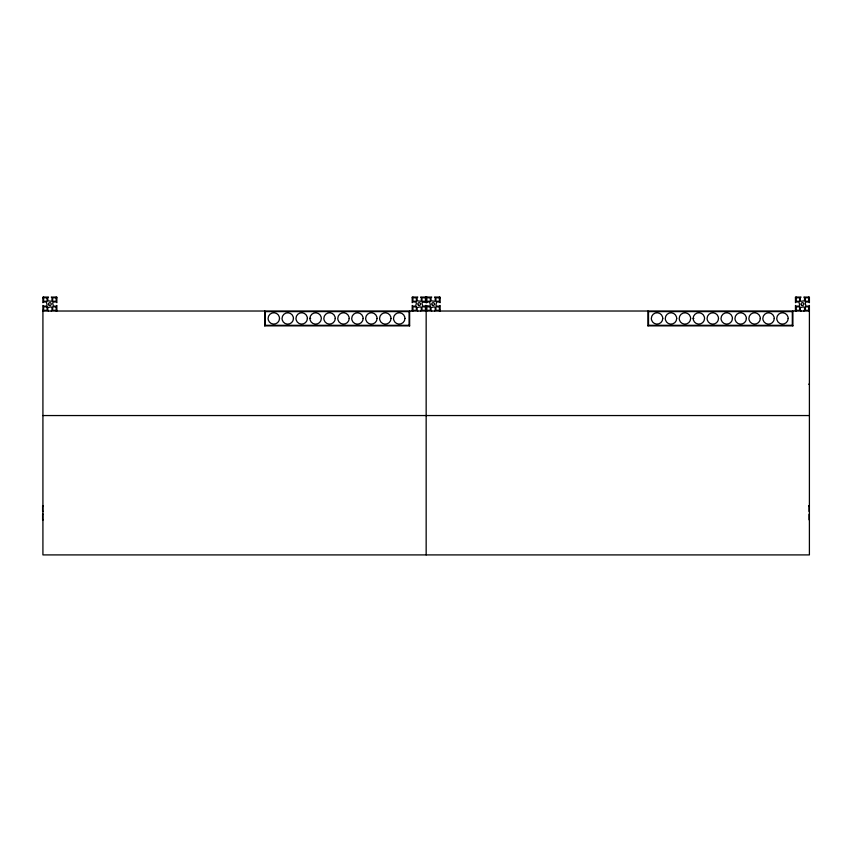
<?xml version="1.0" encoding="UTF-8"?>
<svg xmlns="http://www.w3.org/2000/svg" width="852" height="852" viewBox="0 0 852 852"><rect width="100%" height="100%" fill="white"/><g stroke="black" fill="none" stroke-linecap="round" stroke-linejoin="round"><path stroke-width="1.28" d="M42.919 297.817L43.644 297.092M56.85 310.298L56.126 311.023M412.219 297.817L412.954 297.092M426.16 305.453L426.16 310.298L425.425 311.023M440.09 310.298L439.366 311.023M795.459 297.817L796.194 297.092M809.4 310.298L808.676 311.023M264.716 325.869L265.281 325.304L409.077 325.304L409.642 325.869L409.642 311.023L409.077 311.598L265.281 311.598L264.716 311.023L264.716 325.869L409.642 325.869M647.957 325.869L648.521 325.304L792.317 325.304L792.892 325.869L792.892 311.023L792.317 311.598L648.521 311.598L647.957 311.023L647.957 325.869L792.892 325.869M426.884 297.092L426.16 297.817L425.425 297.092M42.919 311.023L809.4 311.023M309.904 318.414A5.719 5.719 0 0 1 321.14 316.997L321.332 318.478A5.719 5.719 0 0 1 310.085 319.894L309.904 318.414L310.629 318.446M693.145 318.414A5.719 5.719 0 0 1 704.391 316.997L704.572 318.478A5.719 5.719 0 0 1 693.336 319.894L693.145 318.414L693.869 318.446M808.708 384.188L809.4 384.188M42.919 415.552L809.4 415.552M43.324 505.896L42.6 505.896L42.6 511.466L43.292 511.466M808.708 505.896L809.4 505.896M43.292 514.257L42.6 514.257L42.6 519.827L43.324 519.827M808.676 297.092L809.4 297.817M796.194 311.023L795.459 310.298M439.366 297.092L440.09 297.817M426.884 311.023L426.16 310.298M412.954 311.023L412.219 310.298M56.126 297.092L56.85 297.817M43.644 311.023L42.919 310.298M809.081 505.896L809.081 511.466M809.081 514.257L809.081 519.827M803.83 311.023L804.522 310.33L804.522 307.54L803.479 306.848L800.337 307.54L800.337 310.33L801.04 311.023M795.459 311.023L795.459 305.453L796.162 306.145L798.952 306.145L799.645 305.101L798.952 301.97L796.162 301.97L795.459 302.662L795.459 297.092L801.04 297.092L800.337 297.785L800.337 300.809L800.986 301.267L804.522 300.809L804.522 297.785L803.83 297.092L809.4 297.092L809.4 302.662L808.708 301.97L805.917 301.97L805.215 303.014L805.917 306.145L808.708 306.145L809.4 305.453L809.4 554.908L42.919 554.908L42.919 305.453L43.612 306.145L46.402 306.145L47.094 305.101L46.402 301.97L43.612 301.97L42.919 302.662L42.919 297.092L48.489 297.092L47.797 297.785L47.797 300.809L51.333 301.267L51.972 300.809L51.972 297.785L51.28 297.092L56.85 297.092L56.85 302.662L56.157 301.97L53.367 301.97L52.675 303.014L53.367 306.145L56.157 306.145L56.85 305.453L56.85 311.023M792.317 311.598L792.317 325.304M648.521 311.598L648.521 325.304M440.09 311.023L440.09 305.453L439.398 306.145L436.607 306.145L435.915 305.101L436.607 301.97L439.398 301.97L440.09 302.662L440.09 297.092L434.52 297.092L435.212 297.785L435.212 300.809L434.573 301.267L431.037 300.809L431.037 297.785L431.73 297.092L420.579 297.092L421.282 297.785L421.282 300.809L420.632 301.267L417.097 300.809L417.097 297.785L417.799 297.092L412.219 297.092L412.219 302.662L412.922 301.97L415.701 301.97L416.404 303.014L415.701 306.145L412.922 306.145L412.219 305.453L412.219 311.023M434.52 311.023L435.212 310.33L435.212 307.54L434.169 306.848L431.037 307.54L431.037 310.33L431.73 311.023M426.16 297.092L426.16 302.662M426.16 311.023L426.16 415.552M426.16 415.733L426.16 554.908M420.579 311.023L421.282 310.33L421.282 307.54L420.238 306.848L417.097 307.54L417.097 310.33L417.799 311.023M409.077 311.598L409.077 325.304M265.281 311.598L265.281 325.304M51.28 311.023L51.972 310.33L51.972 307.54L50.928 306.848L47.797 307.54L47.797 310.33L48.489 311.023M422.677 301.97L421.974 303.014L422.677 306.145L425.457 306.145L425.457 305.453L429.642 306.145L430.335 305.101L429.642 301.97L426.852 301.97L426.852 302.662L422.677 301.97M47.094 297.785L43.612 297.785L43.612 301.267L47.094 301.267L47.094 297.785M56.157 297.785L52.675 297.785L52.675 301.267L56.157 301.267L56.157 297.785M416.404 297.785L412.922 297.785L412.922 301.267L416.404 301.267L416.404 297.785M425.457 297.785L421.974 297.785L421.974 301.267L425.457 301.267L425.457 297.785M430.335 297.785L426.852 297.785L426.852 301.267L430.335 301.267L430.335 297.785M439.398 297.785L435.915 297.785L435.915 301.267L439.398 301.267L439.398 297.785M799.645 297.785L796.162 297.785L796.162 301.267L799.645 301.267L799.645 297.785M808.708 297.785L805.215 297.785L805.215 301.267L808.708 301.267L808.708 297.785M47.094 306.848L43.612 306.848L43.612 310.33L47.094 310.33L47.094 306.848M56.157 306.848L52.675 306.848L52.675 310.33L56.157 310.33L56.157 306.848M416.404 306.848L412.922 306.848L412.922 310.33L416.404 310.33L416.404 306.848M425.457 306.848L421.974 306.848L421.974 310.33L425.457 310.33L425.457 306.848M430.335 306.848L426.852 306.848L426.852 310.33L430.335 310.33L430.335 306.848M439.398 306.848L435.915 306.848L435.915 310.33L439.398 310.33L439.398 306.848M799.645 306.848L796.162 306.848L796.162 310.33L799.645 310.33L799.645 306.848M808.708 306.848L805.215 306.848L805.215 310.33L808.708 310.33L808.708 306.848M788.185 318.478L788.004 316.997A5.719 5.719 0 0 0 776.758 318.414L776.949 319.894A5.719 5.719 0 0 0 788.185 318.478M774.255 318.478L774.063 316.997A5.719 5.719 0 0 0 762.828 318.414L763.009 319.894A5.719 5.719 0 0 0 774.255 318.478M760.314 318.478L760.133 316.997A5.719 5.719 0 0 0 748.887 318.414L749.078 319.894A5.719 5.719 0 0 0 760.314 318.478M746.384 318.478L746.192 316.997A5.719 5.719 0 0 0 734.957 318.414L735.138 319.894A5.719 5.719 0 0 0 746.384 318.478M732.443 318.478L732.262 316.997A5.719 5.719 0 0 0 721.016 318.414L721.207 319.894A5.719 5.719 0 0 0 732.443 318.478M718.513 318.478L718.321 316.997A5.719 5.719 0 0 0 707.085 318.414L707.266 319.894A5.719 5.719 0 0 0 718.513 318.478M690.642 318.478L690.45 316.997A5.719 5.719 0 0 0 679.214 318.414L679.395 319.894A5.719 5.719 0 0 0 690.642 318.478M676.701 318.478L676.509 316.997A5.719 5.719 0 0 0 665.274 318.414L665.455 319.894A5.719 5.719 0 0 0 676.701 318.478M662.76 318.478L662.579 316.997A5.719 5.719 0 0 0 651.333 318.414L651.524 319.894A5.719 5.719 0 0 0 662.76 318.478M404.945 318.478L404.764 316.997A5.719 5.719 0 0 0 393.517 318.414L393.709 319.894A5.719 5.719 0 0 0 404.945 318.478M391.015 318.478L390.823 316.997A5.719 5.719 0 0 0 379.587 318.414L379.768 319.894A5.719 5.719 0 0 0 391.015 318.478M377.074 318.478L376.893 316.997A5.719 5.719 0 0 0 365.646 318.414L365.838 319.894A5.719 5.719 0 0 0 377.074 318.478M363.144 318.478L362.952 316.997A5.719 5.719 0 0 0 351.716 318.414L351.897 319.894A5.719 5.719 0 0 0 363.144 318.478M349.203 318.478L349.022 316.997A5.719 5.719 0 0 0 337.775 318.414L337.967 319.894A5.719 5.719 0 0 0 349.203 318.478M335.262 318.478L335.081 316.997A5.719 5.719 0 0 0 323.835 318.414L324.026 319.894A5.719 5.719 0 0 0 335.262 318.478M307.391 318.478L307.21 316.997A5.719 5.719 0 0 0 295.963 318.414L296.155 319.894A5.719 5.719 0 0 0 307.391 318.478M293.461 318.478L293.269 316.997A5.719 5.719 0 0 0 282.033 318.414L282.214 319.894A5.719 5.719 0 0 0 293.461 318.478M279.52 318.478L279.339 316.997A5.719 5.719 0 0 0 268.092 318.414L268.284 319.894A5.719 5.719 0 0 0 279.52 318.478M418.492 305.272A1.395 1.395 0 0 0 420.579 304.058A1.395 1.395 0 0 0 418.492 302.854A1.395 1.395 0 0 0 418.492 305.272M49.192 305.272A1.395 1.395 0 0 0 51.28 304.058A1.395 1.395 0 0 0 49.192 302.854A1.395 1.395 0 0 0 49.192 305.272M801.732 305.272A1.395 1.395 0 0 0 803.83 304.058A1.395 1.395 0 0 0 801.732 302.854A1.395 1.395 0 0 0 801.732 305.272M432.433 305.272A1.395 1.395 0 0 0 434.52 304.058A1.395 1.395 0 0 0 432.433 302.854A1.395 1.395 0 0 0 432.433 305.272"/></g></svg>
